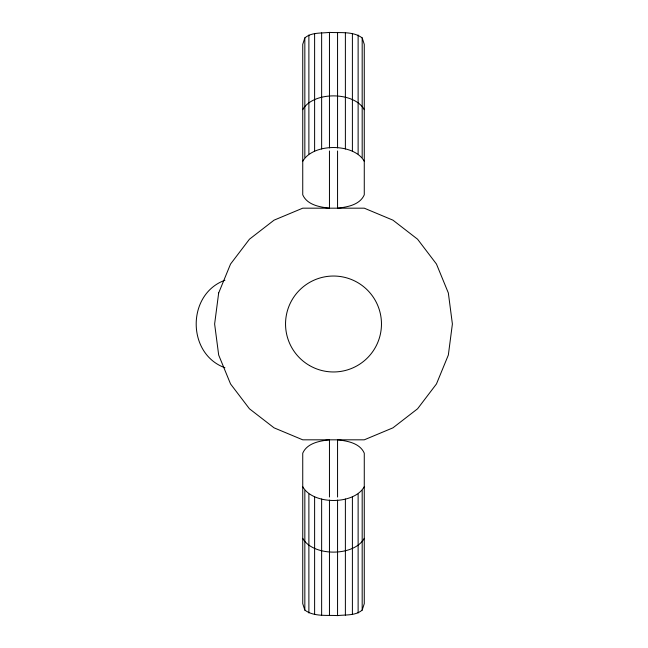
<?xml version="1.0" encoding="UTF-8"?>
<svg xmlns="http://www.w3.org/2000/svg" width="648" height="648" viewBox="0 0 648 648"><rect width="100%" height="100%" fill="white"/><g stroke="black" fill="none" stroke-linecap="round" stroke-linejoin="round"><path stroke-width="0.97" d="M337.559 150.96L337.559 208.178C347.352 207.077 359.875 204.914 364.273 194.821L364.273 44.356L362.183 37.9C353.03 31.023 340.281 33.08 329.459 32.4C321.23 33.396 311.518 32.117 304.835 37.9L302.738 44.356L302.738 194.821C307.136 204.914 319.658 207.077 329.459 208.178L329.459 150.96M329.459 497.04L329.459 439.822C319.658 440.924 307.136 443.086 302.738 453.179L302.738 603.644L304.835 610.1C313.988 616.977 326.73 614.92 337.559 615.6C345.789 614.604 355.501 615.884 362.183 610.1L364.273 603.644L364.273 453.179C359.875 443.086 347.352 440.924 337.559 439.822L337.559 497.04M302.738 109.658C313.008 91.287 354.011 91.287 364.273 109.658M302.738 161.303C313.008 142.924 354.011 142.924 364.273 161.303M302.738 486.697C313.008 505.075 354.011 505.075 364.273 486.697M364.273 538.342C354.011 556.713 313.008 556.713 302.738 538.342M224.929 280.252C186.624 294.087 186.624 353.913 224.929 367.748M362.183 37.9L362.183 157.391M362.183 490.609L362.183 610.1M358.125 35.008L358.125 153.884M358.125 494.116L358.125 612.992M352.399 33.745L352.399 151.016M352.399 496.984L352.399 614.255M345.384 32.862L345.384 148.991M345.384 499.009L345.384 615.138M337.559 32.4L337.559 147.947M337.559 500.054L337.559 615.6M329.459 32.4L329.459 147.947M329.459 500.054L329.459 615.6M321.635 32.862L321.635 148.991M321.635 499.009L321.635 615.138M314.612 33.745L314.612 151.016M314.612 496.984L314.612 614.255M308.885 35.008L308.885 153.884M308.885 494.116L308.885 612.992M304.835 37.9L304.835 157.391M304.835 490.609L304.835 610.1M218.676 292.969L214.626 324L218.676 355.031L230.55 383.956L249.448 408.791L274.064 427.842L302.738 439.822L364.273 439.822L392.947 427.842L417.571 408.791L436.46 383.956L448.343 355.031L452.393 324L448.343 292.969L436.46 264.044L417.571 239.209L392.947 220.158L364.273 208.178L302.738 208.178L274.064 220.158L249.448 239.209L230.55 264.044L218.676 292.969M309.525 365.537A47.96 47.96 0 0 0 381.47 324A47.96 47.96 0 0 0 309.525 282.463A47.96 47.96 0 0 0 309.525 365.537"/></g></svg>
